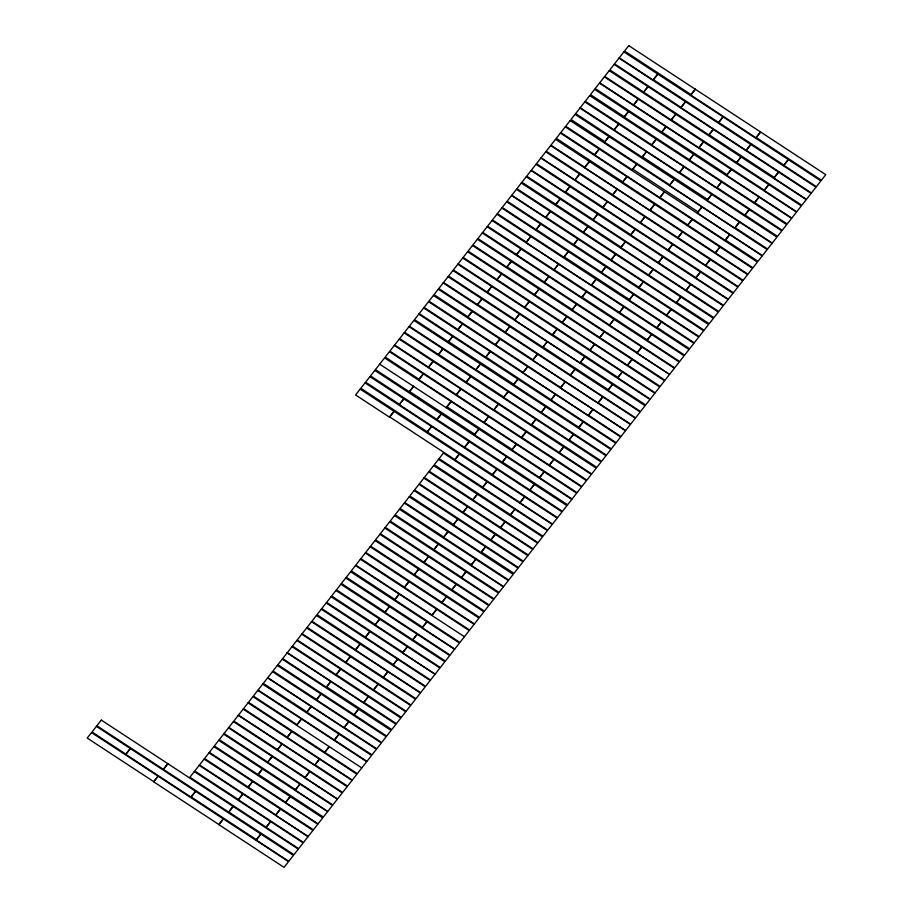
<?xml version="1.0" encoding="UTF-8"?>
<svg xmlns="http://www.w3.org/2000/svg" width="913" height="913" viewBox="0 0 913 913"><rect width="100%" height="100%" fill="white"/><g stroke="black" fill="none" stroke-linecap="round" stroke-linejoin="round"><path stroke-width="1.37" d="M413.498 386.29L409.241 391.723L375.437 369.582L384.578 357.896L451.022 401.412L446.115 407.689M413.669 386.393L409.629 391.551L474.737 434.2L478.766 429.042L379.671 364.173M296.679 725.31L301.564 719.056L366.672 761.693L357.314 773.653L324.845 752.392L329.319 746.674M329.148 746.56L324.72 752.221L248.496 702.302L252.924 696.642L361.788 767.936M431.963 615.43L436.768 609.291L469.236 630.552L459.924 642.455L394.815 599.818L399.243 594.158L464.432 636.692M435.124 674.159L402.656 652.898L407.46 646.758L439.929 668.019L430.537 680.037L365.428 637.4L369.936 631.625L435.045 674.262M308.149 836.536L275.68 815.263L280.474 809.123L312.942 830.385L303.504 842.459L238.396 799.822L242.961 793.99L308.069 836.639M91.54 732.591L87.237 738.092L153.681 781.608L157.983 776.107L91.54 732.591M96.424 726.349L92.008 731.986L125.823 754.138L130.228 748.489L96.424 726.349M101.309 720.106L96.881 725.767L163.324 769.282L167.752 763.622L101.309 720.106M360.156 389.121L355.579 394.964L389.394 417.115L393.96 411.261L360.156 389.121M365.04 382.878L360.818 388.276L427.261 431.792L431.484 426.394L365.04 382.878M369.925 376.635L365.611 382.148L399.415 404.288L403.729 398.776L369.925 376.635M374.809 370.393L370.484 375.916L436.928 419.432L441.253 413.909L374.809 370.393M389.463 351.653L385.206 357.086L419.01 379.237L423.267 373.794L389.463 351.653M394.336 345.411L389.851 351.14L456.295 394.656L460.78 388.927L394.336 345.411M399.221 339.168L394.644 345.023L428.448 367.174L433.036 361.308L399.221 339.168M404.105 332.914L399.677 338.575L466.121 382.102L470.549 376.441L404.105 332.914M408.99 326.671L404.596 332.298L438.4 354.438L442.805 348.812L408.99 326.671M413.874 320.429L409.344 326.215L475.787 369.731L480.318 363.945L413.874 320.429M418.759 314.186L414.525 319.607L448.329 341.747L452.563 336.326L418.759 314.186M423.643 307.932L419.215 313.604L485.659 357.12L490.087 351.459L423.643 307.932M428.528 301.689L424.054 307.407L457.87 329.547L462.332 323.83L428.528 301.689M433.413 295.447L428.939 301.164L495.382 344.68L499.856 338.963L433.413 295.447M438.297 289.204L434.04 294.637L467.855 316.788L472.101 311.344L438.297 289.204M443.182 282.962L438.765 288.599L505.209 332.115L509.625 326.477L443.182 282.962M448.066 276.707L443.57 282.471L477.373 304.611L481.87 298.859L448.066 276.707M452.951 270.465L448.534 276.114L514.978 319.63L519.394 313.981L452.951 270.465M457.835 264.222L453.35 269.963L487.154 292.103L491.639 286.362L457.835 264.222M462.72 257.98L458.189 263.766L524.633 307.282L529.163 301.495L462.72 257.98M467.604 251.737L463.131 257.455L496.934 279.595L501.408 273.877L467.604 251.737M472.489 245.483L468.084 251.109L534.527 294.625L538.932 289.01L472.489 245.483M477.373 239.24L472.911 244.946L506.715 267.087L511.177 261.38L477.373 239.24M482.247 232.998L477.898 238.567L544.342 282.083L548.69 276.513L482.247 232.998M487.131 226.755L482.726 232.393L516.53 254.533L520.946 248.895L487.131 226.755M492.016 220.512L487.588 226.173L554.031 269.689L558.459 264.028L492.016 220.512M496.9 214.258L492.461 219.942L526.265 242.082L530.715 236.41L496.9 214.258M501.785 208.016L497.357 213.676L563.8 257.192L568.228 251.532L501.785 208.016M506.669 201.773L502.196 207.491L536.011 229.631L540.473 223.913L506.669 201.773M511.554 195.53L507.126 201.191L573.569 244.707L577.997 239.046L511.554 195.53M516.438 189.288L511.794 195.222L545.597 217.362L550.242 211.428L516.438 189.288M521.323 183.034L516.906 188.683L583.35 232.199L587.767 226.561L521.323 183.034M526.208 176.791L521.951 182.235L555.766 204.375L560.011 198.931L526.208 176.791M531.092 170.548L526.721 176.141L593.165 219.656L597.536 214.064L531.092 170.548M535.977 164.306L531.389 170.172L565.193 192.312L569.78 186.446L535.977 164.306M540.861 158.063L536.49 163.644L602.934 207.16L607.305 201.579L540.861 158.063M545.746 151.809L541.089 157.766L574.893 179.918L579.55 173.961L545.746 151.809M550.63 145.566L546.202 151.227L612.646 194.743L617.074 189.082L550.63 145.566M555.515 139.324L550.927 145.19L584.731 167.33L589.319 161.464L555.515 139.324M560.399 133.081L556.268 138.354L622.712 181.87L626.843 176.597L560.399 133.081M565.273 126.839L560.81 132.556L594.614 154.696L599.088 148.979L565.273 126.839M570.157 120.584L565.74 126.245L632.173 169.772L636.601 164.112L570.157 120.584M575.042 114.342L571.013 119.5L604.817 141.652L608.857 136.482L575.042 114.342M579.926 108.099L575.635 113.589L642.079 157.116L646.37 151.615L579.926 108.099M584.811 101.857L580.246 107.7L614.05 129.84L618.626 123.997L584.811 101.857M589.695 95.614L585.256 101.286L651.699 144.802L656.139 139.13L589.695 95.614M594.58 89.36L590.471 94.621L624.275 116.761L628.384 111.512L594.58 89.36M599.464 83.117L595.208 88.561L661.651 132.077L665.908 126.633L599.464 83.117M604.349 76.875L599.693 82.832L633.496 104.972L638.153 99.015L604.349 76.875M609.233 70.632L604.703 76.418L671.146 119.934L675.677 114.148L609.233 70.632M614.118 64.389L609.804 69.902L643.608 92.042L647.922 86.53L614.118 64.389M619.003 58.135L614.529 63.853L680.972 107.369L685.446 101.663L619.003 58.135M623.887 51.893L619.242 57.839L653.046 79.979L657.691 74.033L623.887 51.893M628.772 45.65L624.56 51.037L691.004 94.553L695.215 89.166L628.772 45.65M130.399 748.603L125.846 754.423L190.943 797.072L195.508 791.24L130.399 748.603M394.131 411.375L389.76 416.956L454.868 459.604L459.239 454.012L394.131 411.375M403.9 398.89L399.358 404.687L464.455 447.336L468.997 441.527L403.9 398.89M423.427 373.908L418.827 379.785L483.936 422.434L488.535 416.545L423.427 373.908M433.196 361.411L428.585 367.311L493.693 409.96L498.304 404.06L433.196 361.411M442.965 348.926L438.674 354.415L503.771 397.064L508.073 391.563L442.965 348.926M452.734 336.429L448.637 341.667L513.745 384.316L517.842 379.078L452.734 336.429M462.503 323.944L457.984 329.719L523.092 372.356L527.611 366.592L462.503 323.944M472.272 311.459L467.81 317.153L532.918 359.79L537.38 354.096L472.272 311.459M482.041 298.962L477.693 304.52L542.801 347.157L547.149 341.61L482.041 298.962M491.81 286.477L487.359 292.16L552.468 334.797L556.907 329.114L491.81 286.477M501.579 273.98L497.117 279.686L562.225 322.323L566.676 316.628L501.579 273.98M511.337 261.495L507.103 266.916L572.211 309.553L576.445 304.132L511.337 261.495M521.106 249.009L516.598 254.773L581.707 297.421L586.214 291.646L521.106 249.009M530.875 236.513L526.128 242.584L591.236 285.221L595.984 279.161L530.875 236.513M540.644 224.027L536.319 229.562L601.427 272.2L605.753 266.664L540.644 224.027M550.413 211.531L545.974 217.214L611.082 259.863L615.522 254.179L550.413 211.531M560.183 199.045L555.914 204.501L621.023 247.149L625.291 241.683L560.183 199.045M569.952 186.56L565.649 192.05L630.757 234.687L635.049 229.197L569.952 186.56M579.721 174.063L575.03 180.055L640.139 222.704L644.818 216.712L579.721 174.063M589.49 161.578L584.719 167.661L649.828 210.31L654.587 204.215L589.49 161.578M599.248 149.081L594.671 154.948L659.768 197.596L664.356 191.73L599.248 149.081M609.017 136.596L604.589 142.257L669.697 184.894L674.125 179.233L609.017 136.596M618.786 124.111L614.129 130.068L679.238 172.705L683.894 166.748L618.786 124.111M628.555 111.614L624.264 117.115L689.361 159.752L693.663 154.263L628.555 111.614M638.324 99.129L633.668 105.086L698.776 147.723L703.432 141.766L638.324 99.129M648.093 86.632L643.722 92.224L708.83 134.862L713.201 129.281L648.093 86.632M657.862 74.147L653.48 79.751L718.577 122.399L722.959 116.784L657.862 74.147M158.154 776.221L153.738 781.859L218.846 824.507L223.251 818.858L158.154 776.221M167.912 763.736L163.473 769.408L228.581 812.056L233.02 806.373L167.912 763.736M431.644 426.508L427.352 431.997L492.461 474.646L496.752 469.145L431.644 426.508M441.413 414.011L437.042 419.603L502.15 462.24L506.521 456.66L441.413 414.011M451.182 401.526L447.016 406.856L512.125 449.493L516.29 444.163L451.182 401.526M460.951 389.041L456.443 394.804L521.54 437.453L526.059 431.678L460.951 389.041M470.72 376.544L466.269 382.239L531.366 424.887L535.828 419.193L470.72 376.544M480.489 364.059L476.004 369.788L541.112 412.436L545.597 406.696L480.489 364.059M490.258 351.562L485.956 357.063L551.064 399.7L555.366 394.211L490.258 351.562M500.027 339.077L495.508 344.852L560.616 387.489L565.124 381.714L500.027 339.077M509.796 326.58L505.277 332.355L570.385 375.003L574.893 369.229L509.796 326.58M519.554 314.095L514.818 320.166L579.915 362.803L584.662 356.743L519.554 314.095M529.323 301.61L524.872 307.304L589.981 349.941L594.431 344.247L529.323 301.61M539.092 289.113L534.607 294.853L599.715 337.49L604.201 331.761L539.092 289.113M548.861 276.628L544.41 282.322L609.507 324.971L613.97 319.265L548.861 276.628M558.63 264.131L554.237 269.757L619.334 312.406L623.739 306.779L558.63 264.131M568.4 251.646L564.28 256.918L629.377 299.555L633.508 294.283L568.4 251.646M578.169 239.16L573.843 244.684L638.94 287.333L643.266 281.797L578.169 239.16M587.938 226.664L583.475 232.37L648.584 275.007L653.035 269.312L587.938 226.664M597.707 214.178L593.188 219.953L658.296 262.59L662.804 256.815L597.707 214.178M607.465 201.682L602.957 207.456L668.065 250.105L672.573 244.33L607.465 201.682M617.234 189.196L612.726 194.971L677.834 237.608L682.342 231.834L617.234 189.196M627.003 176.711L622.666 182.258L687.774 224.895L692.111 219.348L627.003 176.711M636.772 164.214L632.88 169.19L697.989 211.839L701.88 206.863L636.772 164.214M646.541 151.729L642.524 156.865L707.621 199.513L711.649 194.366L646.541 151.729M656.31 139.233L651.677 145.156L716.785 187.804L721.418 181.881L656.31 139.233M666.079 126.747L661.936 132.043L727.045 174.68L731.176 169.384L666.079 126.747M675.848 114.262L671.454 119.865L736.563 162.503L740.945 156.899L675.848 114.262M685.606 101.765L680.995 107.666L746.104 150.314L750.714 144.414L685.606 101.765M695.375 89.28L690.833 95.089L755.941 137.726L760.483 131.917L695.375 89.28M194.321 771.576L189.893 777.237L266.117 827.167L270.545 821.506L194.321 771.576M199.205 765.334L194.777 770.994L238.361 799.548L242.79 793.888L199.205 765.334M204.09 759.091L199.502 764.957L275.726 814.875L280.314 809.009L204.09 759.091M208.974 752.848L204.546 758.509L248.131 787.052L252.559 781.391L208.974 752.848M213.859 746.594L209.339 752.369L285.564 802.299L290.083 796.524L213.859 746.594M218.732 740.352L214.327 746.001L257.911 774.544L262.328 768.906L218.732 740.352M223.617 734.109L219.268 739.678L295.492 789.608L299.852 784.039L223.617 734.109M228.501 727.866L224.096 733.504L267.68 762.058L272.097 756.409L228.501 727.866M233.386 721.624L228.855 727.41L305.09 777.34L309.61 771.542L233.386 721.624M238.27 715.37L233.831 721.053L277.415 749.607L281.866 743.924L238.27 715.37M243.155 709.127L238.487 715.107L314.711 765.026L319.379 759.057L243.155 709.127M248.039 702.884L243.543 708.636L287.127 737.19L291.635 731.439L248.039 702.884M257.808 690.399L253.369 696.071L296.953 724.625L301.393 718.942L257.808 690.399M262.693 684.145L258.082 690.057L334.306 739.975L338.917 734.075L262.693 684.145M267.577 677.903L263.298 683.38L306.882 711.935L311.162 706.457L267.577 677.903M272.462 671.66L267.771 677.651L343.996 727.581L348.686 721.59L272.462 671.66M277.347 665.417L272.976 670.998L316.56 699.552L320.931 693.96L277.347 665.417M282.231 659.175L277.872 664.744L354.096 714.662L358.455 709.093L282.231 659.175M287.116 652.921L282.688 658.581L326.272 687.135L330.7 681.475L287.116 652.921M292 646.678L287.321 652.658L363.545 702.576L368.224 696.608L292 646.678M296.885 640.435L292.457 646.096L336.041 674.65L340.469 668.989L296.885 640.435M301.758 634.193L297.239 639.979L373.463 689.908L377.993 684.111L301.758 634.193M306.642 627.95L302.146 633.702L345.742 662.245L350.238 656.493L306.642 627.95M311.527 621.696L307.133 627.322L383.357 677.252L387.763 671.626L311.527 621.696M316.412 615.453L311.915 621.205L355.511 649.759L360.007 644.007L316.412 615.453M321.296 609.211L317.005 614.7L393.229 664.63L397.52 659.14L321.296 609.211M326.181 602.968L321.775 608.606L365.36 637.16L369.776 631.511L326.181 602.968M331.065 596.725L326.637 602.386L402.861 652.304L407.289 646.644L331.065 596.725M335.95 590.471L331.624 596.006L375.209 624.56L379.546 619.025L335.95 590.471M340.834 584.229L336.452 589.832L412.676 639.762L417.058 634.158L340.834 584.229M345.719 577.986L341.439 583.464L385.024 612.007L389.303 606.54L345.719 577.986M350.603 571.743L346.301 577.233L422.536 627.163L426.828 621.662L350.603 571.743M355.488 565.501L351.265 570.899L394.85 599.453L399.072 594.043L355.488 565.501M360.373 559.247L355.773 565.136L431.997 615.054L436.597 609.176L360.373 559.247M365.257 553.004L360.84 558.653L404.436 587.196L408.841 581.558L365.257 553.004M370.142 546.761L365.714 552.422L441.938 602.352L446.366 596.691L370.142 546.761M375.026 540.519L370.61 546.157L414.194 574.711L418.611 569.061L375.026 540.519M379.911 534.276L375.551 539.834L451.775 589.764L456.135 584.194L379.911 534.276M384.795 528.022L380.344 533.706L423.94 562.26L428.38 556.576L384.795 528.022M389.668 521.779L385.286 527.383L461.522 577.313L465.904 571.709L389.668 521.779M394.553 515.537L390.228 521.072L433.823 549.615L438.149 544.091L394.553 515.537M399.438 509.294L395.112 514.818L471.336 564.748L475.673 559.213L399.438 509.294M404.322 503.052L400.088 508.473L443.672 537.015L447.918 531.594L404.322 503.052M409.207 496.798L404.744 502.515L480.968 552.445L485.431 546.727L409.207 496.798M414.091 490.555L409.834 495.999L453.43 524.541L457.687 519.109L414.091 490.555M418.976 484.312L414.593 489.916L490.817 539.845L495.2 534.242L418.976 484.312M423.86 478.07L419.364 483.822L462.948 512.364L467.456 506.612L423.86 478.07M428.745 471.827L424.294 477.522L500.518 527.44L504.969 521.745L428.745 471.827M433.629 465.573L429.213 471.222L472.808 499.765L477.214 494.127L433.629 465.573M438.514 459.33L434.246 464.785L510.47 514.715L514.738 509.26L438.514 459.33M443.398 453.088L439.073 458.623L482.657 487.165L486.983 481.642L443.398 453.088M195.667 791.354L191.262 796.992L256.359 839.64L260.776 833.991L195.667 791.354M459.399 454.126L454.914 459.855L520.022 502.504L524.507 496.763L459.399 454.126M469.168 441.641L464.728 447.313L529.837 489.961L534.276 484.278L469.168 441.641M478.937 429.144L474.44 434.896L539.537 477.545L544.045 471.793L478.937 429.144M488.706 416.659L484.152 422.479L549.249 465.128L553.814 459.296L488.706 416.659M498.475 404.162L494.036 409.846L559.133 452.483L563.572 446.811L498.475 404.162M508.244 391.677L503.702 397.486L568.799 440.123L573.341 434.314L508.244 391.677M518.013 379.192L513.711 384.681L578.819 427.318L583.11 421.829L518.013 379.192M527.771 366.695L523.001 372.801L588.109 415.438L592.879 409.344L527.771 366.695M537.54 354.21L532.793 360.27L597.901 402.918L602.648 396.847L537.54 354.21M547.309 341.713L543.121 347.077L608.218 389.725L612.418 384.362L547.309 341.713M557.078 329.228L552.753 334.763L617.861 377.4L622.187 371.865L557.078 329.228M566.847 316.731L562.26 322.597L627.368 365.246L631.956 359.38L566.847 316.731M576.617 304.246L572.131 309.986L637.24 352.623L641.725 346.894L576.617 304.246M586.386 291.761L582.095 297.227L647.203 339.876L651.483 334.398L586.386 291.761M596.155 279.264L591.67 285.004L656.767 327.641L661.252 321.912L596.155 279.264M605.912 266.779L601.439 272.508L666.536 315.156L671.021 309.416L605.912 266.779M615.682 254.282L611.174 260.057L676.282 302.705L680.79 296.93L615.682 254.282M625.451 241.797L620.886 247.64L685.983 290.288L690.559 284.434L625.451 241.797M635.22 229.311L630.769 235.006L695.866 277.643L700.328 271.948L635.22 229.311M644.989 216.815L640.435 222.646L705.532 265.284L710.097 259.463L644.989 216.815M654.758 204.329L650.239 210.104L715.347 252.741L719.866 246.967L654.758 204.329M664.527 191.833L660.008 197.607L725.116 240.256L729.635 234.481L664.527 191.833M674.296 179.347L669.549 185.419L734.657 228.056L739.393 221.985L674.296 179.347M684.065 166.862L679.66 172.477L744.768 215.126L749.162 209.499L684.065 166.862M693.823 154.365L689.361 160.083L754.469 202.732L758.931 197.014L693.823 154.365M703.592 141.88L699.164 147.541L764.272 190.178L768.7 184.517L703.592 141.88M713.361 129.384L709.139 134.793L774.247 177.43L778.469 172.032L713.361 129.384M723.13 116.898L718.782 122.468L783.879 165.105L788.239 159.535L723.13 116.898M223.423 818.972L218.937 824.713L284.046 867.35L288.531 861.61L223.423 818.972M233.192 806.487L228.855 812.034L293.952 854.671L298.3 849.124L233.192 806.487M252.73 781.505L248.302 787.166L313.399 829.803L317.827 824.142L252.73 781.505M262.499 769.008L258.288 774.395L323.385 817.044L327.596 811.657L262.499 769.008M272.257 756.523L267.737 762.309L332.834 804.958L337.365 799.16L272.257 756.523M282.026 744.038L277.518 749.801L342.626 792.45L347.134 786.675L282.026 744.038M291.795 731.541L287.196 737.43L352.304 780.067L356.903 774.19L291.795 731.541M311.333 706.559L306.905 712.22L372.013 754.868L376.441 749.208L311.333 706.559M321.102 694.074L316.56 699.883L381.668 742.52L386.21 736.711L321.102 694.074M330.871 681.589L326.706 686.907L391.803 729.555L395.98 724.226L330.871 681.589M340.64 669.092L336.269 674.684L401.378 717.321L405.737 711.741L340.64 669.092M350.409 656.607L345.89 662.382L410.998 705.019L415.506 699.244L350.409 656.607M360.167 644.11L355.522 650.056L420.631 692.693L425.275 686.759L360.167 644.11M379.705 619.14L375.22 624.869L440.328 667.517L444.814 661.777L379.705 619.14M389.474 606.643L384.966 612.418L450.063 655.055L454.583 649.291L389.474 606.643M409.013 581.661L404.493 587.436L469.602 630.084L474.121 624.309L409.013 581.661M418.782 569.176L414.434 574.722L479.542 617.371L483.879 611.813L418.782 569.176M428.551 556.69L424.089 562.385L489.197 605.022L493.648 599.327L428.551 556.69M438.32 544.194L433.96 549.763L499.069 592.411L503.417 586.842L438.32 544.194M448.078 531.708L443.627 537.403L508.735 580.04L513.186 574.345L448.078 531.708M457.847 519.212L453.362 524.952L518.47 567.589L522.955 561.86L457.847 519.212M467.616 506.726L463.188 512.387L528.296 555.024L532.724 549.364L467.616 506.726M477.385 494.241L472.877 500.004L537.974 542.653L542.493 536.878L477.385 494.241M487.154 481.744L482.669 487.485L547.777 530.122L552.262 524.393L487.154 481.744M496.923 469.259L492.438 474.988L557.546 517.637L562.031 511.896L496.923 469.259M506.692 456.762L502.492 462.126L567.601 504.775L571.789 499.411L506.692 456.762M516.461 444.277L511.976 450.006L577.073 492.655L581.558 486.914L516.461 444.277M526.219 431.792L521.779 437.464L586.888 480.112L591.327 474.429L526.219 431.792M535.988 419.295L531.743 424.739L596.84 467.376L601.096 461.944L535.988 419.295M545.757 406.81L541.306 412.505L606.415 455.142L610.865 449.447L545.757 406.81M555.526 394.313L551.075 400.02L616.172 442.657L620.635 436.962L555.526 394.313M565.295 381.828L560.525 387.934L625.622 430.571L630.404 424.465L565.295 381.828M575.064 369.343L570.465 375.22L635.574 417.857L640.173 411.98L575.064 369.343M584.834 356.846L580.554 362.324L645.651 404.961L649.942 399.495L584.834 356.846M594.603 344.361L590.06 350.17L655.157 392.807L659.7 386.998L594.603 344.361M604.372 331.864L599.887 337.605L664.984 380.242L674.353 368.27L641.885 346.997L637.08 353.137L669.549 374.41L604.372 331.864M614.129 319.379L609.576 325.199L674.684 367.848L679.238 362.016L614.129 319.379M623.899 306.882L619.505 312.508L684.613 355.157L689.007 349.531L623.899 306.882M633.668 294.397L629.16 300.172L694.257 342.809L698.776 337.045L633.668 294.397M643.437 281.912L639.009 287.572L704.117 330.209L708.545 324.549L643.437 281.912M653.206 269.415L648.789 275.064L713.898 317.701L718.314 312.063L653.206 269.415M662.975 256.93L658.456 262.704L723.564 305.341L728.083 299.567L662.975 256.93M672.744 244.433L668.316 250.094L733.424 292.742L737.852 287.081L672.744 244.433M682.513 231.948L678.028 237.688L743.125 280.325L747.61 274.585L682.513 231.948M692.282 219.462L687.82 225.157L752.928 267.794L757.379 262.099L692.282 219.462M702.04 206.966L697.338 212.98L762.446 255.617L767.148 249.614L702.04 206.966M711.809 194.48L707.164 200.415L772.272 243.063L776.917 237.118L711.809 194.48M721.578 181.984L717.127 187.69L782.236 230.327L786.686 224.632L721.578 181.984M731.347 169.498L726.714 175.422L791.822 218.059L796.456 212.136L731.347 169.498M741.116 157.013L736.734 162.617L801.842 205.254L806.225 199.65L741.116 157.013M750.885 144.516L746.343 150.325L811.452 192.974L815.994 187.165L750.885 144.516M760.655 132.031L756.306 137.578L821.415 180.226L825.763 174.668L760.655 132.031M260.947 834.105L256.302 840.04L288.77 861.313L293.415 855.367L260.947 834.105M270.716 821.609L266.185 827.406L298.654 848.668L303.184 842.882L270.716 821.609M290.243 796.638L285.586 802.595L318.055 823.857L322.711 817.9L290.243 796.638M300.012 784.141L295.298 790.179L327.767 811.44L332.48 805.414L300.012 784.141M309.781 771.656L305.033 777.728L337.502 798.989L342.249 792.918L309.781 771.656M319.55 759.16L315.099 764.866L347.568 786.127L352.019 780.432L319.55 759.16M339.088 734.189L334.489 740.066L366.958 761.339L371.557 755.45L339.088 734.189M348.857 721.692L344.247 727.581L376.727 748.843L381.326 742.965L348.857 721.692M358.626 709.207L354.255 714.788L386.724 736.061L391.095 730.468L358.626 709.207M368.384 696.71L363.945 702.394L396.413 723.655L400.853 717.983L368.384 696.71M378.153 684.225L373.622 690.011L406.102 711.284L410.622 705.487L378.153 684.225M387.922 671.74L383.483 677.412L415.951 698.685L420.391 693.001L387.922 671.74M397.691 659.243L393.161 665.041L425.629 686.302L430.16 680.516L397.691 659.243M417.23 634.261L412.893 639.819L445.361 661.08L449.698 655.534L417.23 634.261M426.999 621.776L422.251 627.847L454.72 649.109L459.467 643.037L426.999 621.776M446.525 596.794L441.96 602.637L474.429 623.91L479.005 618.067L446.525 596.794M456.295 584.309L451.969 589.832L484.438 611.105L488.763 605.57L456.295 584.309M466.064 571.812L461.533 577.609L494.013 598.871L498.532 593.085L466.064 571.812M475.833 559.327L471.119 565.352L503.588 586.625L508.301 580.588L475.833 559.327M485.602 546.841L481.493 552.091L513.962 573.353L518.07 568.103L485.602 546.841M495.371 534.345L490.977 539.971L523.446 561.233L527.84 555.618L495.371 534.345M505.14 521.859L500.609 527.646L533.078 548.918L537.609 543.121L505.14 521.859M514.909 509.363L510.538 514.955L543.007 536.216L547.378 530.636L514.909 509.363M524.678 496.877L520.033 502.812L552.502 524.085L557.147 518.139L524.678 496.877M534.436 484.392L529.985 490.087L562.454 511.348L566.916 505.654L534.436 484.392M544.205 471.895L539.64 477.739L572.109 499.012L576.674 493.168L544.205 471.895M553.974 459.41L549.443 465.196L581.923 486.469L586.443 480.672L553.974 459.41M563.743 446.914L559.247 452.665L591.715 473.938L596.212 468.186L563.743 446.914M573.512 434.428L569.176 439.975L601.644 461.248L605.981 455.69L573.512 434.428M583.281 421.943L578.853 427.604L611.322 448.865L615.75 443.204L583.281 421.943M593.051 409.446L588.508 415.255L620.977 436.528L625.519 430.719L593.051 409.446M602.82 396.961L598.198 402.861L630.666 424.123L635.288 418.222L602.82 396.961M612.589 384.464L608.058 390.262L640.527 411.523L645.057 405.737L612.589 384.464M622.346 371.979L617.781 377.822L650.25 399.095L654.826 393.241L622.346 371.979M632.116 359.494L627.71 365.132L660.179 386.393L664.584 380.755L632.116 359.494M651.654 334.512L647.157 340.264L679.626 361.525L684.122 355.773L651.654 334.512M661.423 322.015L657.143 327.493L689.612 348.766L693.891 343.288L661.423 322.015M671.192 309.53L666.661 315.316L699.13 336.589L703.661 330.791L671.192 309.53M680.961 297.033L676.738 302.443L709.207 323.704L713.43 318.306L680.961 297.033M690.73 284.548L686.268 290.243L718.736 311.516L723.199 305.809L690.73 284.548M700.499 272.063L695.877 277.963L728.346 299.224L732.968 293.324L700.499 272.063M710.257 259.566L705.738 265.363L738.206 286.625L742.726 280.839L710.257 259.566M720.026 247.081L715.438 252.947L747.918 274.208L752.495 268.342L720.026 247.081M729.795 234.584L725.55 240.028L758.018 261.289L762.264 255.857L729.795 234.584M739.564 222.099L735.148 227.736L767.628 249.009L772.033 243.36L739.564 222.099M749.333 209.613L745.054 215.08L777.522 236.353L781.802 230.875L749.333 209.613M759.102 197.117L754.731 202.709L787.2 223.97L791.571 218.39L759.102 197.117M768.872 184.631L764.272 190.509L796.741 211.782L801.34 205.893L768.872 184.631M778.641 172.135L773.973 178.092L806.453 199.365L811.109 193.408L778.641 172.135M788.41 159.649L783.902 165.401L816.37 186.674L820.878 180.911L788.41 159.649"/></g></svg>
